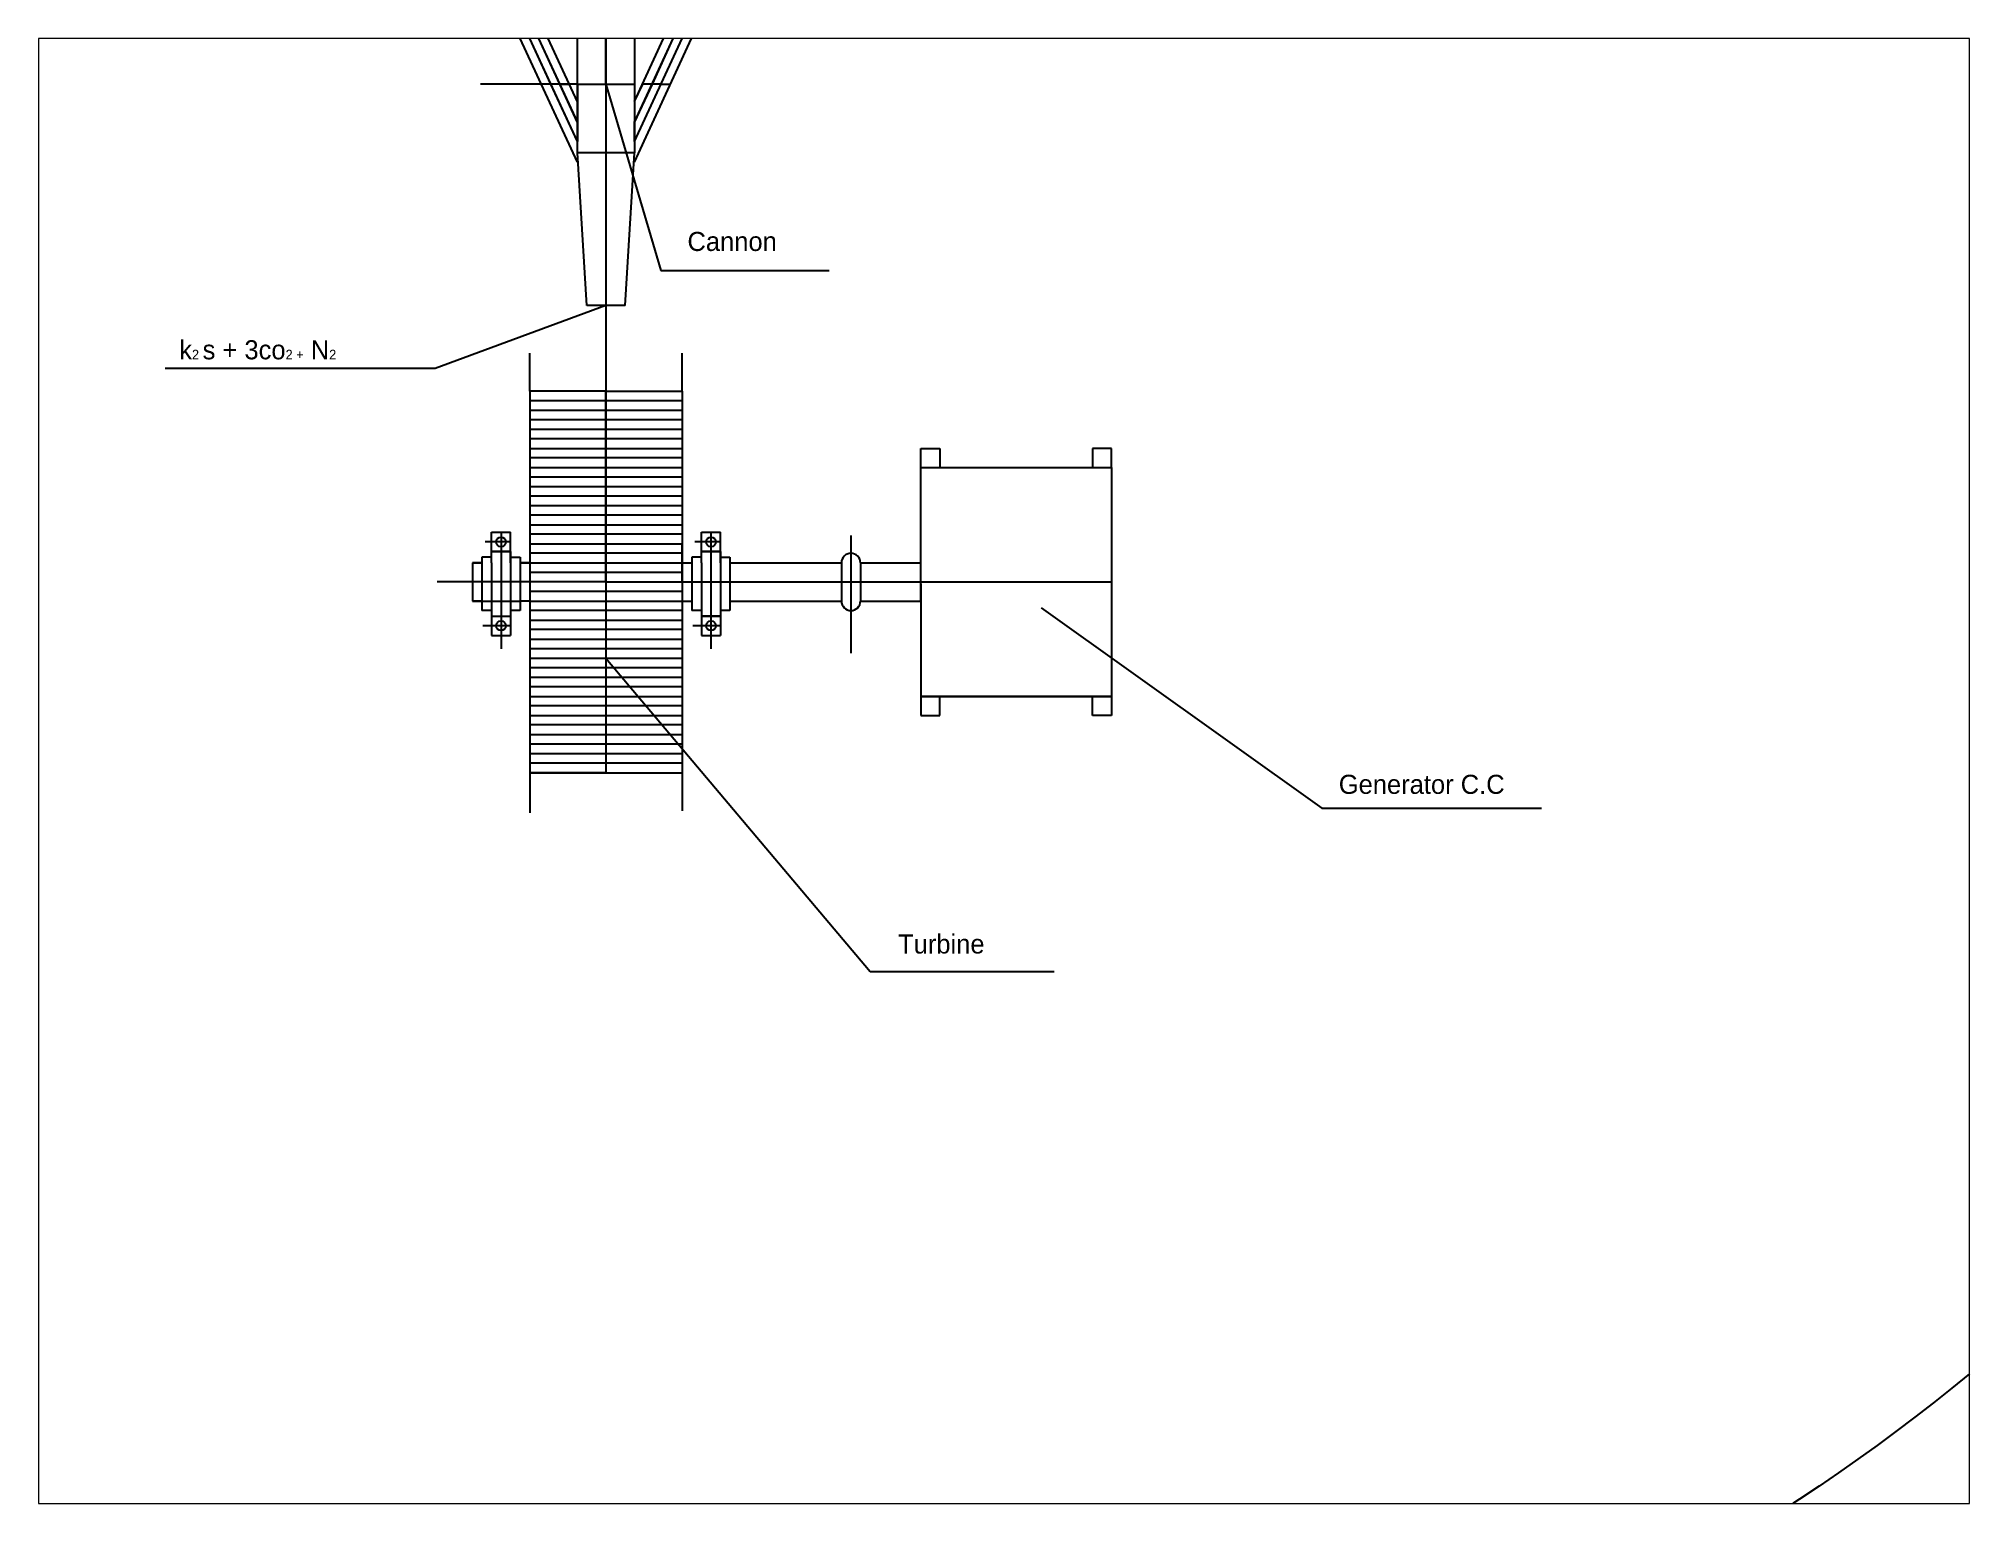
# Paper-space layout 'Presentación1' of a CAD drawing. Header units: millimetres. Extents: x 26 to 231, y 20 to 176.
# The model-space entities are those that its viewports show. They can reach past a viewport. Long polylines and large blocks are cut down to what shows.
import ezdxf

# ---------------------------------------------------------------- set-up
doc = ezdxf.new("R2010")
doc.units = ezdxf.units.MM
doc.layers.get('0').update_dxf_attribs({"true_color": 0xe7f0ff})

msp = doc.modelspace()

# ---------------------------------------------------------------- linework, layer by layer
for p, q in [((-4475, 2040), (-6391, 6175)), ((-6349, 6196), (-4475, 2140)), ((-4475, 1932), (-5567, 4289)), ((-4475, 2040), (-5525, 4306)), ((-4475, 2248), (-5442, 4340)), ((-4175, 2249), (-3211, 4340)), ((-4175, 2040), (-3129, 4306)), ((-4175, 2141), (-3177, 4305)), ((-4175, 1932), (-3087, 4288)), ((-4744, 2622), (-4944, 3053)), ((-4175, 2040), (-3785, 2885)), ((-4475, 1980), (-4475, 2780)), ((-4325, 2340), (-4325, 2780)), ((-4325, 2780), (-4325, 446)), ((-4175, 2780), (-4175, 1980)), ((-4082, 2340), (-3856, 2832)), ((-4567, 2341), (-4716, 2664)), ((-4614, 2340), (-4744, 2622)), ((-4475, 2340), (-4982, 2340)), ((-4614, 2340), (-4664, 2340)), ((-4475, 2040), (-4614, 2340)), ((-4475, 2140), (-4567, 2341)), ((-4567, 2341), (-4517, 2341)), ((-4475, 2340), (-4175, 2340)), ((-4475, 2340), (-4325, 2340)), ((-4475, 2340), (-4475, 2190)), ((-4475, 2340), (-4475, 2140)), ((-4475, 2340), (-4475, 2040)), ((-4175, 2140), (-4082, 2340)), ((-4175, 2249), (-4132, 2340)), ((-4082, 2340), (-4132, 2340)), ((-4082, 2340), (-4132, 2340)), ((-4036, 2340), (-4082, 2340)), ((-4036, 2340), (-3990, 2340)), ((-4036, 2340), (-4026, 2340)), ((-4036, 2340), (-3986, 2340)), ((-4175, 2040), (-4175, 2140)), ((-4175, 2040), (-4175, 2090)), ((-4175, 1980), (-4475, 1980)), ((-4425, 1180), (-4475, 1980)), ((-4225, 1180), (-4175, 1980)), ((-4225, 1180), (-4425, 1180)), ((-4725, 731), (-4725, 931)), ((-3925, 731), (-3925, 931)), ((-4325, 731), (-4725, 731)), ((-4725, 731), (-4725, -1279)), ((-4325, 731), (-4325, -269)), ((-4325, -269), (-4325, 731)), ((-4325, 731), (-3925, 731)), ((-3925, 731), (-3925, -1269)), ((-3925, 731), (-3925, 711)), ((-3925, 731), (-3925, 681)), ((-3925, 681), (-4725, 681)), ((-4725, 631), (-3925, 631)), ((-3925, 581), (-4725, 581)), ((-4725, 531), (-3925, 531)), ((-3925, 481), (-4725, 481)), ((-4725, 431), (-3925, 431)), ((-2675, 331), (-2675, 431)), ((-2675, 431), (-2575, 431)), ((-2575, 431), (-2575, 331)), ((-1675, 431), (-1775, 431)), ((-1775, 431), (-1775, 331)), ((-1675, 331), (-1675, 431)), ((-3925, 381), (-4725, 381)), ((-4725, 331), (-3925, 331)), ((-2675, -169), (-2675, 331)), ((-2675, -169), (-2675, 331)), ((-2675, 331), (-1675, 331)), ((-1675, 331), (-1675, -869)), ((-3925, 281), (-4725, 281)), ((-4725, 231), (-3925, 231)), ((-3925, 181), (-4725, 181)), ((-4725, 131), (-3925, 131)), ((-2675, -269), (-2675, 158)), ((-2675, -369), (-2675, 111)), ((-3925, 81), (-4725, 81)), ((-4725, 31), (-3925, 31)), ((-4825, -59), (-4959, -59)), ((-4925, -109), (-4925, -9)), ((-4925, -9), (-4825, -9)), ((-4875, -9), (-4875, -619)), ((-4825, -109), (-4825, -9)), ((-3925, -19), (-4725, -19)), ((-4725, -69), (-3925, -69)), ((-3925, -269), (-3925, -69)), ((-3725, -59), (-3859, -59)), ((-3825, -109), (-3825, -9)), ((-3825, -9), (-3725, -9)), ((-3775, -9), (-3775, -619)), ((-3725, -109), (-3725, -9)), ((-3041, -25), (-3041, -643)), ((-4975, -169), (-5025, -169)), ((-4975, -169), (-5025, -169)), ((-5025, -169), (-5025, -369)), ((-5025, -169), (-4975, -169)), ((-4925, -139), (-4975, -139)), ((-4975, -139), (-4975, -419)), ((-4925, -169), (-4925, -109)), ((-4825, -109), (-4925, -109)), ((-4925, -109), (-4825, -109)), ((-4925, -169), (-4925, -449)), ((-4825, -109), (-4825, -449)), ((-4825, -139), (-4825, -109)), ((-4825, -139), (-4825, -109)), ((-4825, -139), (-4825, -109)), ((-4825, -169), (-4825, -119)), ((-4825, -139), (-4775, -139)), ((-4825, -169), (-4825, -549)), ((-4775, -139), (-4775, -419)), ((-4725, -169), (-4775, -169)), ((-4725, -169), (-4775, -169)), ((-4775, -169), (-3875, -169)), ((-3925, -119), (-4725, -119)), ((-3925, -269), (-3925, -119)), ((-3925, -269), (-3925, -169)), ((-3925, -169), (-3875, -169)), ((-3925, -169), (-3875, -169)), ((-3825, -139), (-3875, -139)), ((-3825, -139), (-3875, -139)), ((-3875, -139), (-3875, -419)), ((-3825, -169), (-3825, -109)), ((-3725, -109), (-3825, -109)), ((-3825, -109), (-3725, -109)), ((-3825, -169), (-3825, -449)), ((-3725, -109), (-3725, -449)), ((-3725, -139), (-3725, -109)), ((-3725, -139), (-3725, -109)), ((-3725, -139), (-3725, -109)), ((-3725, -169), (-3725, -119)), ((-3725, -169), (-3725, -139)), ((-3725, -139), (-3675, -139)), ((-3675, -139), (-3675, -419)), ((-3675, -169), (-3091, -169)), ((-3675, -169), (-3091, -169)), ((-3091, -169), (-3091, -369)), ((-2991, -169), (-2991, -369)), ((-2991, -169), (-2675, -169)), ((-2991, -169), (-2675, -169)), ((-4325, -269), (-5210, -269)), ((-3925, -219), (-4725, -219)), ((-4325, -269), (-1675, -269)), ((-4325, -269), (-4325, -1269)), ((-3925, -269), (-3925, -219)), ((-3925, -269), (-3925, -369)), ((-2675, -279), (-2675, -869)), ((-4975, -369), (-5025, -369)), ((-5025, -369), (-4775, -369)), ((-4725, -369), (-4775, -369)), ((-3925, -319), (-4725, -319)), ((-4725, -369), (-3875, -369)), ((-3925, -369), (-3875, -369)), ((-3725, -369), (-3725, -449)), ((-3675, -369), (-3675, -419)), ((-3675, -369), (-3091, -369)), ((-3675, -369), (-3091, -369)), ((-2991, -369), (-2675, -369)), ((-2991, -369), (-2675, -369)), ((-2675, -369), (-2675, -869)), ((-4925, -419), (-4975, -419)), ((-4925, -419), (-4975, -419)), ((-4825, -499), (-4970, -499)), ((-4925, -449), (-4825, -449)), ((-4925, -449), (-4925, -549)), ((-4775, -419), (-4825, -419)), ((-4775, -419), (-4825, -419)), ((-4825, -449), (-4825, -549)), ((-4825, -449), (-4825, -499)), ((-3925, -419), (-4725, -419)), ((-4725, -469), (-3925, -469)), ((-3825, -419), (-3875, -419)), ((-3825, -419), (-3875, -419)), ((-3725, -499), (-3870, -499)), ((-3725, -449), (-3825, -449)), ((-3825, -449), (-3725, -449)), ((-3825, -449), (-3825, -549)), ((-3675, -419), (-3725, -419)), ((-3725, -419), (-3725, -449)), ((-3675, -419), (-3725, -419)), ((-3725, -449), (-3725, -549)), ((-3725, -449), (-3725, -499)), ((-4925, -549), (-4825, -549)), ((-3925, -519), (-4725, -519)), ((-4725, -569), (-3925, -569)), ((-3825, -549), (-3725, -549)), ((-3925, -619), (-4725, -619)), ((-4725, -669), (-3925, -669)), ((-3925, -719), (-4725, -719)), ((-4725, -769), (-3925, -769)), ((-3925, -819), (-4725, -819)), ((-4725, -869), (-3925, -869)), ((-2675, -869), (-1675, -869)), ((-1675, -869), (-2675, -869)), ((-2675, -869), (-2675, -969)), ((-2575, -969), (-2575, -869)), ((-1775, -969), (-1775, -869)), ((-1675, -869), (-1675, -969)), ((-3925, -919), (-4725, -919)), ((-4725, -969), (-3925, -969)), ((-2675, -969), (-2575, -969)), ((-1675, -969), (-1775, -969)), ((-3925, -1019), (-4725, -1019)), ((-4725, -1069), (-3925, -1069)), ((-3925, -1119), (-4725, -1119)), ((-4725, -1169), (-3925, -1169)), ((-3925, -1219), (-4725, -1219)), ((-4325, -1269), (-4725, -1269)), ((-4725, -1269), (-3925, -1269)), ((-4725, -1279), (-4725, -1479)), ((-4325, -1269), (-3925, -1269)), ((-3925, -1269), (-3925, -1469))]:
    msp.add_line(p, q)
at = {"color": 1}
for p, q in [((-4325, 2340), (-4037, 1363)), ((-4037, 1363), (-3155, 1363)), ((-4325, 1180), (-5220, 850)), ((-5220, 850), (-6635, 850)), ((-2044, -404), (-572, -1455)), ((-4325, -669), (-2940, -2312)), ((-572, -1455), (578, -1455)), ((-2940, -2312), (-1975, -2312))]:
    msp.add_line(p, q, dxfattribs=at)
for centre, radius in [((-3721, 3525), 10292), ((-4875, -59), 25.5), ((-3775, -59), 25.5), ((-4875, -499), 25.5), ((-3775, -499), 25.5)]:
    msp.add_circle(centre, radius)
for centre, start, end in [((-3041, -169), 0, 180), ((-3041, -369), 180, 0)]:
    msp.add_arc(centre, 50, start, end)

# ---------------------------------------------------------------- texts
at = {"color": 1, "char_height": 100, "attachment_point": 1}
for s, insert, width in [('Cannon', (-3898, 1566), 3767.32), ('k{\\H0.5x;2 }s + 3co{\\H0.5x;2 +  }N{\\H0.5x;2}', (-6562, 998), 7508.29), ('Generator C.C', (-484, -1280), 4365.01), ('Turbine', (-2794, -2117), 4520.91)]:
    msp.add_mtext(s, dxfattribs=dict(at, insert=insert, width=width))

psp = doc.layouts.new('Presentación1')

# ---------------------------------------------------------------- viewports
at = {"layer": '0', "view_target_point": (-2238.73, -1260.21)}
psp.add_viewport(center=(128.5, 97.5), size=(205.6, 156), view_center_point=(0, 0), view_height=7679.002, dxfattribs=at)

doc.saveas('drawing.dxf')
